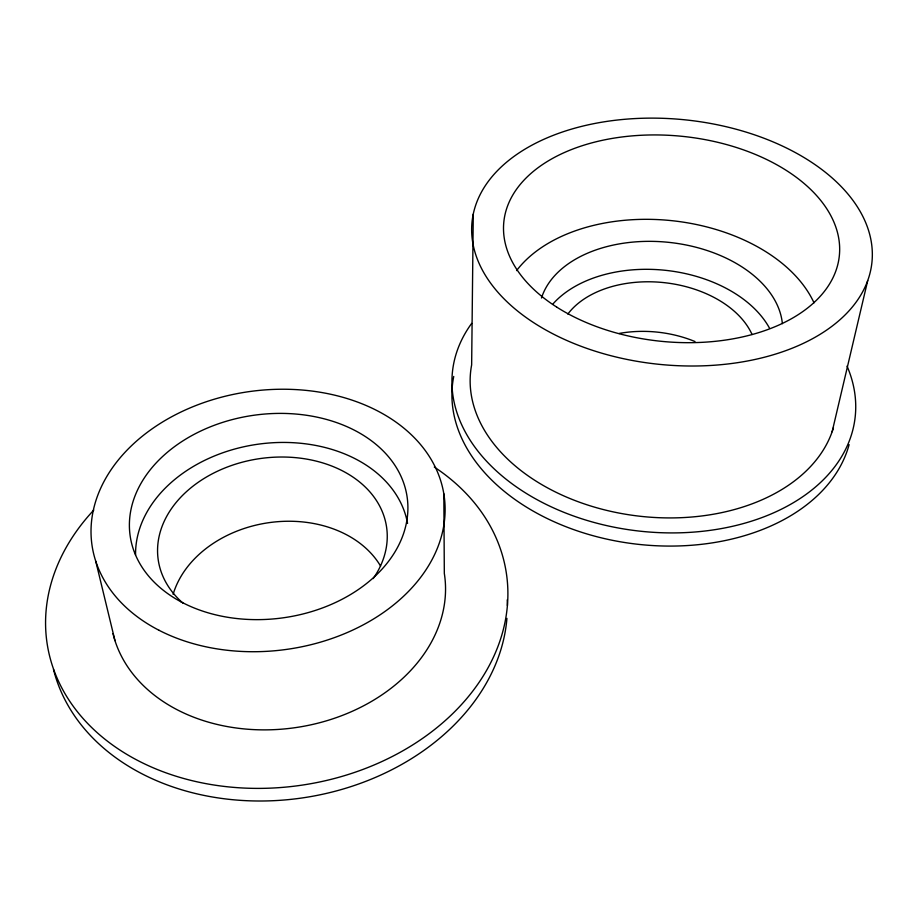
<?xml version="1.0" encoding="UTF-8"?>
<svg xmlns="http://www.w3.org/2000/svg" width="918" height="918" viewBox="0 0 918 918"><rect width="100%" height="100%" fill="white"/><g stroke="black" fill="none" stroke-linecap="round" stroke-linejoin="round"><path stroke-width="1.38" d="M473.275 214.146L471.645 364.916A184.07 124.928 6.5 0 0 623.896 513.954A184.07 124.928 6.5 0 0 833.441 427.731M832.144 431.735L867.717 280.575A200.962 122.932 5.7 0 0 611.273 120.774A200.962 122.932 5.7 0 0 537.041 324.811A200.962 122.932 5.7 0 0 867.717 280.575M95.747 561.219L114.957 640.603M443.83 493.792L444.323 573.44A168.51 129.266 -8.8 0 1 303.376 726.333A168.51 129.266 -8.8 0 1 112.994 633.661M847.039 366.11A202.626 137.62 6.6 0 1 638.435 530.994A202.626 137.62 6.6 0 1 471.668 323.388M849.116 444.622A201.008 137.689 6.7 0 1 620.384 541.804A201.008 137.689 6.7 0 1 453.733 376.449M619.088 333.464A96.539 65.935 6.6 0 1 694.983 341.53M567.84 314.059A99.477 65.74 6.3 0 1 664.632 282.698A99.477 65.74 6.3 0 1 752.06 334.508M553.221 303.651A120.178 79.453 6.3 0 1 666.663 270.454A120.178 79.453 6.3 0 1 769.468 328.105M541.482 298.006A122.186 79.246 6.1 0 1 669.176 242.398A122.186 79.246 6.1 0 1 782.377 323.664M516.582 270.615A160.547 104.239 6.1 0 1 672.527 220.745A160.547 104.239 6.1 0 1 814.014 302.825M434.283 467.044A232.3 178.62 -8.9 0 1 450.658 715.604A232.3 178.62 -8.9 0 1 129.863 756.157A232.3 178.62 -8.9 0 1 93.774 510.098M507.229 599.879A230.188 178.287 -9.1 0 1 507.402 605.536M506.931 618.365A230.188 178.287 -9.1 0 1 292.842 799.153A230.188 178.287 -9.1 0 1 53.485 669.383M182.992 603.149A115.347 85.822 -8 0 1 189.28 489.179A115.347 85.822 -8 0 1 340.153 469.706A115.347 85.822 -8 0 1 373.178 578.604M173.123 594.348A110.447 85.236 -8.9 0 1 269.777 522.549A110.447 85.236 -8.9 0 1 380.58 566.085M135.566 555.069A137.195 102.116 -8 0 1 262.318 443.658A137.195 102.116 -8 0 1 407.558 523.432M556.664 307.06A168.602 103.023 5.7 0 0 835.3 272.416A168.602 103.023 5.7 0 0 622.874 136.862A168.602 103.023 5.7 0 0 556.664 307.06M181.064 601.852A139.834 102.323 -7.7 0 0 406.192 524.029A139.834 102.323 -7.7 0 0 218.633 423.726A139.834 102.323 -7.7 0 0 181.064 601.852M159.055 630.299A177.794 130.241 -7.7 0 0 443.394 527.804A177.794 130.241 -7.7 0 0 201.765 403.323A177.794 130.241 -7.7 0 0 159.055 630.299"/></g></svg>
